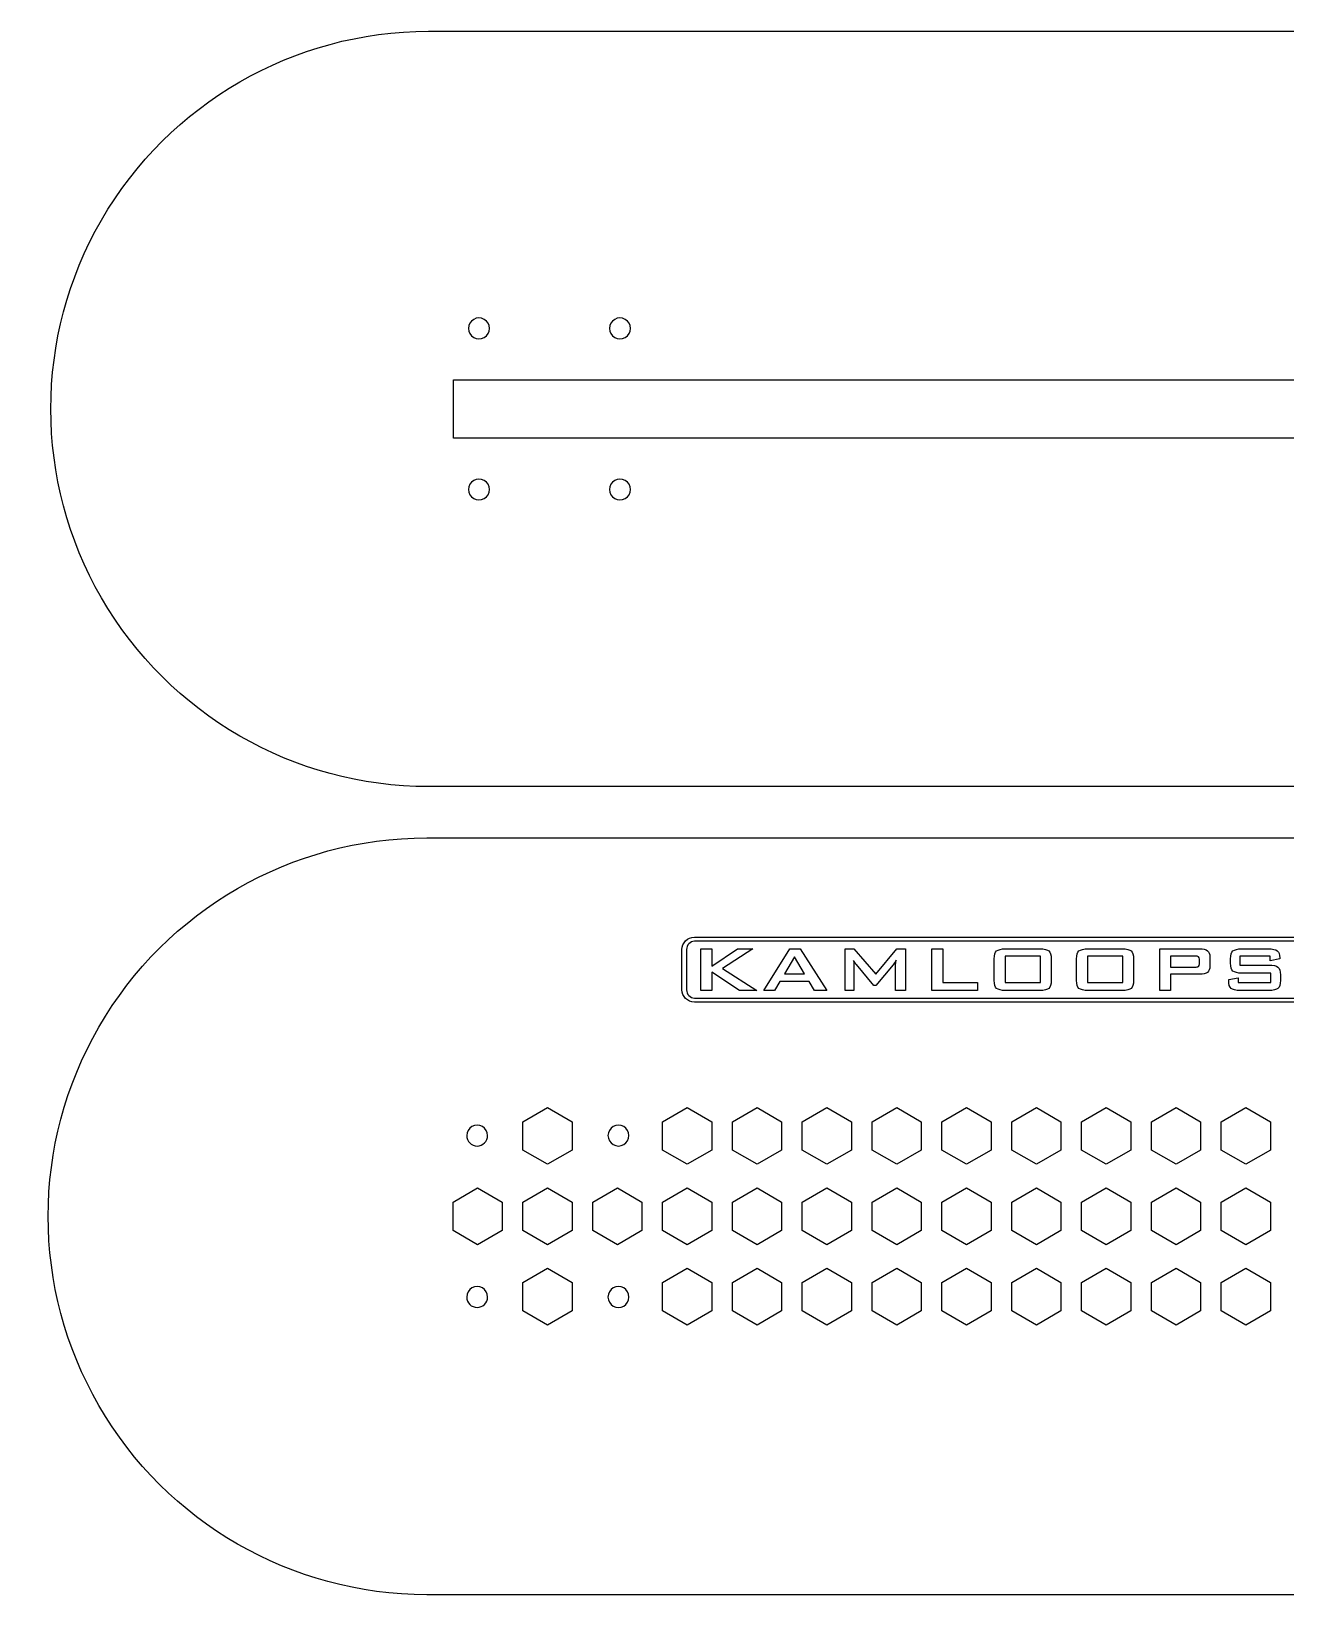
# Model space of a CAD drawing. Extents: x 4 to 542, y 5 to 160.
# Drawn here: x 3.7 to 128, y 5.3 to 160.3 of the extents above; entities that cross this region are included whole.
import ezdxf

# ---------------------------------------------------------------- set-up
doc = ezdxf.new("R2010")
doc.units = 0
doc.layers.get('0').update_dxf_attribs({"linetype": 'CONTINUOUS'})

msp = doc.modelspace()

# ---------------------------------------------------------------- linework, layer by layer
at = {"color": 5}
for p, q in [((43.03951, 160.275035), (232.66025, 160.275035)), ((49.064702, 130.833917), (49.064702, 130.833917)), ((63.036755, 130.833917), (63.036755, 130.833917)), ((45.495692, 119.949711), (45.495692, 125.750065)), ((45.495692, 125.750065), (230.20407, 125.750065)), ((230.20407, 119.949711), (45.495692, 119.949711)), ((49.064702, 114.865858), (49.064702, 114.865858)), ((63.036755, 114.865858), (63.036755, 114.865858)), ((42.84988, 80.349886), (232.84988, 80.349886)), ((48.885174, 50.849886), (48.885174, 50.849886)), ((62.885174, 50.849886), (62.885174, 50.849886)), ((48.885174, 34.849886), (48.885174, 34.849886)), ((62.885174, 34.849886), (62.885174, 34.849886)), ((232.84988, 5.349886), (42.84988, 5.349886))]:
    msp.add_line(p, q, dxfattribs=at)
at = {"color": 3}
for p, q in [((69.376423, 70.503628), (129.63325, 70.503628)), ((69.376423, 70.503628), (69.376423, 70.503628)), ((129.232646, 70.098409), (69.376423, 70.098409)), ((68.144151, 65.296206), (68.144151, 69.280876)), ((68.5942, 69.280869), (68.5942, 65.296206)), ((70.018334, 65.226209), (70.018334, 69.350854)), ((70.018334, 69.350854), (71.09373, 69.350854)), ((71.09373, 69.350854), (71.09373, 67.630144)), ((71.09373, 67.630144), (73.633566, 69.350854)), ((75.176423, 69.350854), (72.142493, 67.407726)), ((73.633566, 69.350854), (75.176423, 69.350854)), ((76.23912, 65.226209), (78.830749, 69.350854)), ((79.307069, 68.550445), (78.289348, 66.872337)), ((78.830749, 69.350854), (79.857325, 69.350854)), ((80.295193, 66.872337), (79.307069, 68.550445)), ((79.857325, 69.350854), (82.484451, 65.226209)), ((84.314892, 65.226209), (84.314892, 69.350854)), ((84.314892, 69.350854), (85.177276, 69.350854)), ((85.177276, 69.350854), (87.335482, 66.857684)), ((87.335482, 66.857684), (89.446352, 69.350854)), ((89.446352, 69.350854), (90.299875, 69.350854)), ((90.299875, 69.350854), (90.299875, 65.226209)), ((92.90692, 65.226209), (92.90692, 69.350854)), ((92.90692, 69.350854), (93.973432, 69.350854)), ((93.973432, 69.350854), (93.973432, 66.002652)), ((99.086288, 66.201092), (99.086288, 68.374642)), ((103.666012, 68.613021), (100.152822, 68.613021)), ((100.152822, 68.613021), (100.152822, 66.002652)), ((100.22235, 69.350854), (103.592055, 69.350854)), ((103.666012, 66.002652), (103.666012, 68.613021)), ((104.728086, 68.374642), (104.728086, 66.201092)), ((107.244874, 66.201092), (107.244874, 68.374642)), ((111.824586, 68.613021), (108.311402, 68.613021)), ((108.311402, 68.613021), (108.311402, 66.002652)), ((108.380925, 69.350854), (111.75063, 69.350854)), ((111.824586, 66.002652), (111.824586, 68.613021)), ((112.886659, 68.374642), (112.886659, 66.201092)), ((115.498152, 65.226209), (115.498152, 69.350854)), ((115.498152, 69.350854), (119.41663, 69.350854)), ((118.944763, 68.637012), (116.546924, 68.637012)), ((116.546924, 68.637012), (116.546924, 67.543576)), ((118.944763, 68.637012), (118.944763, 68.637012)), ((119.42551, 67.871198), (119.42551, 68.313379)), ((120.452114, 68.551758), (120.452114, 67.630144)), ((122.498506, 67.919157), (122.498506, 68.374642)), ((126.428843, 68.629017), (123.43042, 68.629017)), ((123.43042, 68.629017), (123.43042, 67.743347)), ((123.634577, 69.350854), (126.233567, 69.350854)), ((126.428843, 68.160224), (126.428843, 68.629017)), ((127.369624, 68.359977), (126.428843, 68.160224)), ((127.369624, 68.445231), (127.369624, 68.359977)), ((73.837719, 65.226209), (71.09373, 67.040152)), ((71.09373, 67.040152), (71.09373, 65.226209)), ((72.142493, 67.407726), (75.549195, 65.226209)), ((78.289348, 66.872337), (80.295193, 66.872337)), ((85.177247, 67.773986), (85.177247, 65.226209)), ((87.14909, 65.721651), (85.424306, 67.789957)), ((89.082467, 67.78198), (87.362105, 65.721651)), ((89.311752, 65.226209), (89.311752, 67.773986)), ((116.546924, 67.543576), (118.944763, 67.543576)), ((119.41663, 66.833717), (116.546924, 66.833717)), ((116.546924, 66.833717), (116.546924, 65.226209)), ((123.43042, 67.743347), (126.285356, 67.743347)), ((126.489479, 66.94292), (123.634577, 66.94292)), ((126.489479, 66.002652), (126.489479, 66.94292)), ((127.430267, 66.767135), (127.430267, 66.201092)), ((71.09373, 65.226209), (70.018334, 65.226209)), ((75.549195, 65.226209), (73.837719, 65.226209)), ((77.301225, 65.226209), (76.23912, 65.226209)), ((77.833741, 66.126514), (77.301225, 65.226209)), ((80.737469, 66.126514), (77.833741, 66.126514)), ((81.287746, 65.226209), (80.737469, 66.126514)), ((82.484451, 65.226209), (81.287746, 65.226209)), ((85.177247, 65.226209), (84.314892, 65.226209)), ((87.362105, 65.721651), (87.14909, 65.721651)), ((90.299875, 65.226209), (89.311752, 65.226209)), ((97.409699, 65.226209), (92.90692, 65.226209)), ((93.973432, 66.002652), (97.409699, 66.002652)), ((97.409699, 66.002652), (97.409699, 65.226209)), ((100.152822, 66.002652), (103.666012, 66.002652)), ((103.592055, 65.226209), (100.22235, 65.226209)), ((108.311402, 66.002652), (111.824586, 66.002652)), ((111.75063, 65.226209), (108.380925, 65.226209)), ((116.546924, 65.226209), (115.498152, 65.226209)), ((122.312125, 66.314302), (123.252906, 66.490118)), ((122.312125, 66.201092), (122.312125, 66.314302)), ((123.252906, 66.490118), (123.252906, 66.002652)), ((123.252906, 66.002652), (126.489479, 66.002652)), ((126.285356, 65.226209), (123.457062, 65.226209)), ((69.376423, 64.478666), (129.232646, 64.478666)), ((129.633216, 64.07346), (69.376423, 64.07346))]:
    msp.add_line(p, q, dxfattribs=at)
at = {"color": 1}
for p, q in [((52.381774, 52.225956), (54.82066, 53.634056)), ((54.82066, 53.634056), (57.259545, 52.225956)), ((66.219981, 52.225956), (68.658867, 53.634056)), ((68.658867, 53.634056), (71.097753, 52.225956)), ((73.139079, 52.225956), (75.577965, 53.634056)), ((75.577965, 53.634056), (78.01685, 52.225956)), ((80.058185, 52.225956), (82.49707, 53.634056)), ((82.49707, 53.634056), (84.935956, 52.225956)), ((86.977283, 52.225956), (89.416168, 53.634056)), ((89.416168, 53.634056), (91.855054, 52.225956)), ((93.896388, 52.225956), (96.335274, 53.634056)), ((96.335274, 53.634056), (98.774159, 52.225956)), ((100.81549, 52.225956), (103.25437, 53.634056)), ((103.25437, 53.634056), (105.69326, 52.225956)), ((107.73458, 52.225956), (110.17347, 53.634056)), ((110.17347, 53.634056), (112.61236, 52.225956)), ((114.6537, 52.225956), (117.09258, 53.634056)), ((117.09258, 53.634056), (119.53147, 52.225956)), ((121.57279, 52.225956), (124.01168, 53.634056)), ((124.01168, 53.634056), (126.45057, 52.225956)), ((52.381774, 49.409776), (52.381774, 52.225956)), ((57.259545, 52.225956), (57.259545, 49.409776)), ((66.219981, 49.409776), (66.219981, 52.225956)), ((71.097753, 52.225956), (71.097753, 49.409776)), ((73.139079, 49.409776), (73.139079, 52.225956)), ((78.01685, 52.225956), (78.01685, 49.409776)), ((80.058185, 49.409776), (80.058185, 52.225956)), ((84.935956, 52.225956), (84.935956, 49.409776)), ((86.977283, 49.409776), (86.977283, 52.225956)), ((91.855054, 52.225956), (91.855054, 49.409776)), ((93.896388, 49.409776), (93.896388, 52.225956)), ((98.774159, 52.225956), (98.774159, 49.409776)), ((100.81549, 49.409776), (100.81549, 52.225956)), ((105.69326, 52.225956), (105.69326, 49.409776)), ((107.73458, 49.409776), (107.73458, 52.225956)), ((112.61236, 52.225956), (112.61236, 49.409776)), ((114.6537, 49.409776), (114.6537, 52.225956)), ((119.53147, 52.225956), (119.53147, 49.409776)), ((121.57279, 49.409776), (121.57279, 52.225956)), ((126.45057, 52.225956), (126.45057, 49.409776)), ((54.82066, 48.001686), (52.381774, 49.409776)), ((57.259545, 49.409776), (54.82066, 48.001686)), ((68.658867, 48.001686), (66.219981, 49.409776)), ((71.097753, 49.409776), (68.658867, 48.001686)), ((75.577965, 48.001686), (73.139079, 49.409776)), ((78.01685, 49.409776), (75.577965, 48.001686)), ((82.49707, 48.001686), (80.058185, 49.409776)), ((84.935956, 49.409776), (82.49707, 48.001686)), ((89.416168, 48.001686), (86.977283, 49.409776)), ((91.855054, 49.409776), (89.416168, 48.001686)), ((96.335274, 48.001686), (93.896388, 49.409776)), ((98.774159, 49.409776), (96.335274, 48.001686)), ((103.25437, 48.001686), (100.81549, 49.409776)), ((105.69326, 49.409776), (103.25437, 48.001686)), ((110.17347, 48.001686), (107.73458, 49.409776)), ((112.61236, 49.409776), (110.17347, 48.001686)), ((117.09258, 48.001686), (114.6537, 49.409776)), ((119.53147, 49.409776), (117.09258, 48.001686)), ((124.01168, 48.001686), (121.57279, 49.409776)), ((126.45057, 49.409776), (124.01168, 48.001686)), ((45.462672, 44.257966), (47.901558, 45.666056)), ((47.901558, 45.666056), (50.340444, 44.257966)), ((52.381774, 44.257966), (54.82066, 45.666056)), ((54.82066, 45.666056), (57.259545, 44.257966)), ((59.300876, 44.257966), (61.739761, 45.666056)), ((61.739761, 45.666056), (64.178647, 44.257966)), ((66.219981, 44.257966), (68.658867, 45.666056)), ((68.658867, 45.666056), (71.097753, 44.257966)), ((73.139079, 44.257966), (75.577965, 45.666056)), ((75.577965, 45.666056), (78.01685, 44.257966)), ((80.058185, 44.257966), (82.49707, 45.666056)), ((82.49707, 45.666056), (84.935956, 44.257966)), ((86.977283, 44.257966), (89.416168, 45.666056)), ((89.416168, 45.666056), (91.855054, 44.257966)), ((93.896388, 44.257966), (96.335274, 45.666056)), ((96.335274, 45.666056), (98.774159, 44.257966)), ((100.81549, 44.257966), (103.25437, 45.666056)), ((103.25437, 45.666056), (105.69326, 44.257966)), ((107.73458, 44.257966), (110.17347, 45.666056)), ((110.17347, 45.666056), (112.61236, 44.257966)), ((114.6537, 44.257966), (117.09258, 45.666056)), ((117.09258, 45.666056), (119.53147, 44.257966)), ((121.57279, 44.257966), (124.01168, 45.666056)), ((124.01168, 45.666056), (126.45057, 44.257966)), ((45.462672, 41.441786), (45.462672, 44.257966)), ((50.340444, 44.257966), (50.340444, 41.441786)), ((52.381774, 41.441786), (52.381774, 44.257966)), ((57.259545, 44.257966), (57.259545, 41.441786)), ((59.300876, 41.441786), (59.300876, 44.257966)), ((64.178647, 44.257966), (64.178647, 41.441786)), ((66.219981, 41.441786), (66.219981, 44.257966)), ((71.097753, 44.257966), (71.097753, 41.441786)), ((73.139079, 41.441786), (73.139079, 44.257966)), ((78.01685, 44.257966), (78.01685, 41.441786)), ((80.058185, 41.441786), (80.058185, 44.257966)), ((84.935956, 44.257966), (84.935956, 41.441786)), ((86.977283, 41.441786), (86.977283, 44.257966)), ((91.855054, 44.257966), (91.855054, 41.441786)), ((93.896388, 41.441786), (93.896388, 44.257966)), ((98.774159, 44.257966), (98.774159, 41.441786)), ((100.81549, 41.441786), (100.81549, 44.257966)), ((105.69326, 44.257966), (105.69326, 41.441786)), ((107.73458, 41.441786), (107.73458, 44.257966)), ((112.61236, 44.257966), (112.61236, 41.441786)), ((114.6537, 41.441786), (114.6537, 44.257966)), ((119.53147, 44.257966), (119.53147, 41.441786)), ((121.57279, 41.441786), (121.57279, 44.257966)), ((126.45057, 44.257966), (126.45057, 41.441786)), ((47.901558, 40.033696), (45.462672, 41.441786)), ((50.340444, 41.441786), (47.901558, 40.033696)), ((54.82066, 40.033696), (52.381774, 41.441786)), ((57.259545, 41.441786), (54.82066, 40.033696)), ((61.739761, 40.033696), (59.300876, 41.441786)), ((64.178647, 41.441786), (61.739761, 40.033696)), ((68.658867, 40.033696), (66.219981, 41.441786)), ((71.097753, 41.441786), (68.658867, 40.033696)), ((75.577965, 40.033696), (73.139079, 41.441786)), ((78.01685, 41.441786), (75.577965, 40.033696)), ((82.49707, 40.033696), (80.058185, 41.441786)), ((84.935956, 41.441786), (82.49707, 40.033696)), ((89.416168, 40.033696), (86.977283, 41.441786)), ((91.855054, 41.441786), (89.416168, 40.033696)), ((96.335274, 40.033696), (93.896388, 41.441786)), ((98.774159, 41.441786), (96.335274, 40.033696)), ((103.25437, 40.033696), (100.81549, 41.441786)), ((105.69326, 41.441786), (103.25437, 40.033696)), ((110.17347, 40.033696), (107.73458, 41.441786)), ((112.61236, 41.441786), (110.17347, 40.033696)), ((117.09258, 40.033696), (114.6537, 41.441786)), ((119.53147, 41.441786), (117.09258, 40.033696)), ((124.01168, 40.033696), (121.57279, 41.441786)), ((126.45057, 41.441786), (124.01168, 40.033696)), ((52.381774, 36.289986), (54.82066, 37.698076)), ((54.82066, 37.698076), (57.259545, 36.289986)), ((66.219981, 36.289986), (68.658867, 37.698076)), ((68.658867, 37.698076), (71.097753, 36.289986)), ((73.139079, 36.289986), (75.577965, 37.698076)), ((75.577965, 37.698076), (78.01685, 36.289986)), ((80.058185, 36.289986), (82.49707, 37.698076)), ((82.49707, 37.698076), (84.935956, 36.289986)), ((86.977283, 36.289986), (89.416168, 37.698076)), ((89.416168, 37.698076), (91.855054, 36.289986)), ((93.896388, 36.289986), (96.335274, 37.698076)), ((96.335274, 37.698076), (98.774159, 36.289986)), ((100.81549, 36.289986), (103.25437, 37.698076)), ((103.25437, 37.698076), (105.69326, 36.289986)), ((107.73458, 36.289986), (110.17347, 37.698076)), ((110.17347, 37.698076), (112.61236, 36.289986)), ((114.6537, 36.289986), (117.09258, 37.698076)), ((117.09258, 37.698076), (119.53147, 36.289986)), ((121.57279, 36.289986), (124.01168, 37.698076)), ((124.01168, 37.698076), (126.45057, 36.289986)), ((52.381774, 33.473806), (52.381774, 36.289986)), ((57.259545, 36.289986), (57.259545, 33.473806)), ((66.219981, 33.473806), (66.219981, 36.289986)), ((71.097753, 36.289986), (71.097753, 33.473806)), ((73.139079, 33.473806), (73.139079, 36.289986)), ((78.01685, 36.289986), (78.01685, 33.473806)), ((80.058185, 33.473806), (80.058185, 36.289986)), ((84.935956, 36.289986), (84.935956, 33.473806)), ((86.977283, 33.473806), (86.977283, 36.289986)), ((91.855054, 36.289986), (91.855054, 33.473806)), ((93.896388, 33.473806), (93.896388, 36.289986)), ((98.774159, 36.289986), (98.774159, 33.473806)), ((100.81549, 33.473806), (100.81549, 36.289986)), ((105.69326, 36.289986), (105.69326, 33.473806)), ((107.73458, 33.473806), (107.73458, 36.289986)), ((112.61236, 36.289986), (112.61236, 33.473806)), ((114.6537, 33.473806), (114.6537, 36.289986)), ((119.53147, 36.289986), (119.53147, 33.473806)), ((121.57279, 33.473806), (121.57279, 36.289986)), ((126.45057, 36.289986), (126.45057, 33.473806)), ((54.82066, 32.065716), (52.381774, 33.473806)), ((57.259545, 33.473806), (54.82066, 32.065716)), ((68.658867, 32.065716), (66.219981, 33.473806)), ((71.097753, 33.473806), (68.658867, 32.065716)), ((75.577965, 32.065716), (73.139079, 33.473806)), ((78.01685, 33.473806), (75.577965, 32.065716)), ((82.49707, 32.065716), (80.058185, 33.473806)), ((84.935956, 33.473806), (82.49707, 32.065716)), ((89.416168, 32.065716), (86.977283, 33.473806)), ((91.855054, 33.473806), (89.416168, 32.065716)), ((96.335274, 32.065716), (93.896388, 33.473806)), ((98.774159, 33.473806), (96.335274, 32.065716)), ((103.25437, 32.065716), (100.81549, 33.473806)), ((105.69326, 33.473806), (103.25437, 32.065716)), ((110.17347, 32.065716), (107.73458, 33.473806)), ((112.61236, 33.473806), (110.17347, 32.065716)), ((117.09258, 32.065716), (114.6537, 33.473806)), ((119.53147, 33.473806), (117.09258, 32.065716)), ((124.01168, 32.065716), (121.57279, 33.473806)), ((126.45057, 33.473806), (124.01168, 32.065716))]:
    msp.add_line(p, q, dxfattribs=at)
at = {"color": 5}
for points in [[(10.628383, 141.562462), (17.313741, 153.141842), (29.668793, 160.275035), (43.03951, 160.275035)], [(10.628383, 104.137316), (3.943024, 115.716696), (3.943024, 129.983081), (10.628383, 141.562462)], [(47.511944, 131.730403), (47.191661, 131.545487), (46.994358, 131.203749), (46.994358, 130.833917)], [(48.547116, 131.730403), (48.226833, 131.915319), (47.832227, 131.915319), (47.511944, 131.730403)], [(49.064702, 130.833917), (49.064702, 131.203749), (48.867399, 131.545487), (48.547116, 131.730403)], [(61.483997, 131.730403), (61.163714, 131.545487), (60.966411, 131.203749), (60.966411, 130.833917)], [(62.519169, 131.730403), (62.198886, 131.915319), (61.80428, 131.915319), (61.483997, 131.730403)], [(63.036755, 130.833917), (63.036755, 131.203749), (62.839452, 131.545487), (62.519169, 131.730403)], [(46.994358, 130.833917), (46.994358, 130.464086), (47.191661, 130.122348), (47.511944, 129.937432)], [(48.547116, 129.937432), (48.867399, 130.122348), (49.064702, 130.464086), (49.064702, 130.833917)], [(60.966411, 130.833917), (60.966411, 130.464086), (61.163714, 130.122348), (61.483997, 129.937432)], [(62.519169, 129.937432), (62.839452, 130.122348), (63.036755, 130.464086), (63.036755, 130.833917)], [(47.511944, 129.937432), (47.832227, 129.752516), (48.226833, 129.752516), (48.547116, 129.937432)], [(61.483997, 129.937432), (61.80428, 129.752516), (62.198886, 129.752516), (62.519169, 129.937432)], [(47.511944, 115.762344), (47.191661, 115.577428), (46.994358, 115.23569), (46.994358, 114.865858)], [(46.994358, 114.865858), (46.994358, 114.496027), (47.191661, 114.154289), (47.511944, 113.969373)], [(48.547116, 115.762344), (48.226833, 115.94726), (47.832227, 115.94726), (47.511944, 115.762344)], [(49.064702, 114.865858), (49.064702, 115.23569), (48.867399, 115.577428), (48.547116, 115.762344)], [(48.547116, 113.969373), (48.867399, 114.154289), (49.064702, 114.496027), (49.064702, 114.865858)], [(61.483997, 115.762344), (61.163714, 115.577428), (60.966411, 115.23569), (60.966411, 114.865858)], [(60.966411, 114.865858), (60.966411, 114.496027), (61.163714, 114.154289), (61.483997, 113.969373)], [(62.519169, 115.762344), (62.198886, 115.94726), (61.80428, 115.94726), (61.483997, 115.762344)], [(63.036755, 114.865858), (63.036755, 115.23569), (62.839452, 115.577428), (62.519169, 115.762344)], [(62.519169, 113.969373), (62.839452, 114.154289), (63.036755, 114.496027), (63.036755, 114.865858)], [(47.511944, 113.969373), (47.832227, 113.784457), (48.226833, 113.784457), (48.547116, 113.969373)], [(61.483997, 113.969373), (61.80428, 113.784457), (62.198886, 113.784457), (62.519169, 113.969373)], [(43.03951, 85.424743), (29.668793, 85.424743), (17.313741, 92.557935), (10.628383, 104.137316)], [(232.66025, 85.424743), (232.66025, 85.424743), (43.03951, 85.424742), (43.03951, 85.424743)], [(10.373927, 61.599886), (17.072657, 73.202427), (29.45242, 80.349886), (42.84988, 80.349886)], [(10.373927, 24.099886), (3.675198, 35.702427), (3.675198, 49.997346), (10.373927, 61.599886)], [(47.332233, 51.746477), (47.011912, 51.56154), (46.814586, 51.219761), (46.814586, 50.849886)], [(48.367527, 51.746477), (48.047206, 51.931415), (47.652554, 51.931415), (47.332233, 51.746477)], [(48.885174, 50.849886), (48.885174, 51.219761), (48.687848, 51.56154), (48.367527, 51.746477)], [(61.332233, 51.746477), (61.011912, 51.56154), (60.814586, 51.219761), (60.814586, 50.849886)], [(62.367527, 51.746477), (62.047206, 51.931415), (61.652554, 51.931415), (61.332233, 51.746477)], [(62.885174, 50.849886), (62.885174, 51.219761), (62.687848, 51.56154), (62.367527, 51.746477)], [(46.814586, 50.849886), (46.814586, 50.278109), (47.278103, 49.814592), (47.84988, 49.814592)], [(47.84988, 49.814592), (48.421657, 49.814592), (48.885174, 50.278109), (48.885174, 50.849886)], [(60.814586, 50.849886), (60.814586, 50.480011), (61.011912, 50.138233), (61.332233, 49.953295)], [(61.332233, 49.953295), (61.652554, 49.768358), (62.047206, 49.768358), (62.367527, 49.953295)], [(62.367527, 49.953295), (62.687848, 50.138233), (62.885174, 50.480011), (62.885174, 50.849886)], [(47.332233, 35.746477), (47.011912, 35.56154), (46.814586, 35.219761), (46.814586, 34.849886)], [(48.367527, 35.746477), (48.047206, 35.931415), (47.652554, 35.931415), (47.332233, 35.746477)], [(48.885174, 34.849886), (48.885174, 35.219761), (48.687848, 35.56154), (48.367527, 35.746477)], [(61.332233, 35.746477), (61.011912, 35.56154), (60.814586, 35.219761), (60.814586, 34.849886)], [(62.367527, 35.746477), (62.047206, 35.931415), (61.652554, 35.931415), (61.332233, 35.746477)], [(62.885174, 34.849886), (62.885174, 35.219761), (62.687848, 35.56154), (62.367527, 35.746477)], [(46.814586, 34.849886), (46.814586, 34.278109), (47.278103, 33.814592), (47.84988, 33.814592)], [(47.84988, 33.814592), (48.421657, 33.814592), (48.885174, 34.278109), (48.885174, 34.849886)], [(60.814586, 34.849886), (60.814586, 34.480011), (61.011912, 34.138233), (61.332233, 33.953295)], [(62.367527, 33.953295), (62.687848, 34.138233), (62.885174, 34.480011), (62.885174, 34.849886)], [(61.332233, 33.953295), (61.652554, 33.768358), (62.047206, 33.768358), (62.367527, 33.953295)], [(42.84988, 5.349886), (29.45242, 5.349886), (17.072657, 12.497346), (10.373927, 24.099886)]]:
    msp.add_open_spline(points, degree=3, dxfattribs=at)
at = {"color": 3}
for points in [[(68.144151, 69.280876), (68.144151, 69.953385), (68.69868, 70.503628), (69.376423, 70.503628)], [(69.376423, 70.098409), (68.946197, 70.098409), (68.5942, 69.730516), (68.5942, 69.280869)], [(85.261592, 68.01105), (85.217235, 68.07897), (85.180242, 68.146897), (85.150652, 68.210815)], [(85.150652, 68.210815), (85.159533, 68.125579), (85.166925, 68.047008), (85.171358, 67.97775)], [(89.350206, 68.214822), (89.292508, 68.108271), (89.242227, 68.020365), (89.199329, 67.95244)], [(89.322102, 67.961779), (89.329466, 68.037675), (89.339843, 68.121597), (89.350206, 68.214822)], [(99.086288, 68.374642), (99.086288, 68.75021), (99.1647, 69.005917), (99.320005, 69.144419)], [(99.320005, 69.144419), (99.47682, 69.281597), (99.777104, 69.350854), (100.22235, 69.350854)], [(103.592055, 69.350854), (104.037304, 69.350854), (104.337577, 69.281597), (104.494365, 69.144419)], [(104.494365, 69.144419), (104.649702, 69.005917), (104.728086, 68.75021), (104.728086, 68.374642)], [(107.244874, 68.374642), (107.244874, 68.75021), (107.323285, 69.005917), (107.478595, 69.144419)], [(107.478595, 69.144419), (107.63541, 69.281597), (107.935683, 69.350854), (108.380925, 69.350854)], [(111.75063, 69.350854), (112.195874, 69.350854), (112.496149, 69.281597), (112.652943, 69.144419)], [(112.652943, 69.144419), (112.808282, 69.005917), (112.886659, 68.75021), (112.886659, 68.374642)], [(119.323442, 68.565086), (119.255354, 68.613043), (119.129669, 68.637012), (118.944763, 68.637012)], [(119.42551, 68.313379), (119.42551, 68.433229), (119.391463, 68.517145), (119.323442, 68.565086)], [(119.41663, 69.350854), (119.780532, 69.350854), (120.043835, 69.288256), (120.208028, 69.161748)], [(120.208028, 69.161748), (120.370732, 69.035217), (120.452114, 68.831452), (120.452114, 68.551758)], [(122.498506, 68.374642), (122.498506, 68.75021), (122.576924, 69.005917), (122.732216, 69.144419)], [(122.732216, 69.144419), (122.889031, 69.281597), (123.189326, 69.350854), (123.634577, 69.350854)], [(126.233567, 69.350854), (126.664042, 69.350854), (126.961345, 69.284269), (127.124082, 69.152415)], [(127.124082, 69.152415), (127.288269, 69.019245), (127.369624, 68.783504), (127.369624, 68.445231)], [(85.171358, 67.97775), (85.175826, 67.907174), (85.177247, 67.839254), (85.177247, 67.773986)], [(85.424306, 67.789957), (85.360706, 67.868548), (85.305982, 67.941793), (85.261592, 68.01105)], [(89.199329, 67.95244), (89.156421, 67.883188), (89.116487, 67.825921), (89.082467, 67.78198)], [(89.311752, 67.773986), (89.311752, 67.823236), (89.314663, 67.885863), (89.322102, 67.961779)], [(118.944763, 67.543576), (119.129669, 67.543576), (119.255401, 67.567498), (119.323442, 67.615497)], [(119.323442, 67.615497), (119.391537, 67.663455), (119.42551, 67.74868), (119.42551, 67.871198)], [(120.208028, 67.022842), (120.043835, 66.896317), (119.780532, 66.833717), (119.41663, 66.833717)], [(120.452114, 67.630144), (120.452114, 67.351795), (120.370732, 67.149355), (120.208028, 67.022842)], [(122.732216, 67.149355), (122.576924, 67.287876), (122.498506, 67.543576), (122.498506, 67.919157)], [(123.634577, 66.94292), (123.189326, 66.94292), (122.889031, 67.012177), (122.732216, 67.149355)], [(126.285356, 67.743347), (126.733572, 67.743347), (127.036791, 67.67409), (127.193606, 67.536913)], [(127.193606, 67.536913), (127.35189, 67.398411), (127.430267, 67.142704), (127.430267, 66.767135)], [(69.376423, 64.07346), (68.69868, 64.07346), (68.144151, 64.623683), (68.144151, 65.296206)], [(68.5942, 65.296206), (68.5942, 64.846556), (68.946197, 64.478666), (69.376423, 64.478666)], [(99.320005, 65.431313), (99.1647, 65.567165), (99.086288, 65.824193), (99.086288, 66.201092)], [(100.22235, 65.226209), (99.777104, 65.226209), (99.47682, 65.294121), (99.320005, 65.431313)], [(104.494365, 65.431313), (104.337577, 65.294121), (104.037304, 65.226209), (103.592055, 65.226209)], [(104.728086, 66.201092), (104.728086, 65.824193), (104.649702, 65.567165), (104.494365, 65.431313)], [(107.478595, 65.431313), (107.323285, 65.567165), (107.244874, 65.824193), (107.244874, 66.201092)], [(108.380925, 65.226209), (107.935683, 65.226209), (107.63541, 65.294121), (107.478595, 65.431313)], [(112.652943, 65.431313), (112.496149, 65.294121), (112.195874, 65.226209), (111.75063, 65.226209)], [(112.886659, 66.201092), (112.886659, 65.824193), (112.808282, 65.567165), (112.652943, 65.431313)], [(122.548819, 65.432654), (122.390529, 65.571145), (122.312125, 65.82686), (122.312125, 66.201092)], [(123.457062, 65.226209), (123.008853, 65.226209), (122.7056, 65.295462), (122.548819, 65.432654)], [(127.193606, 65.432654), (127.036791, 65.295462), (126.733572, 65.226209), (126.285356, 65.226209)], [(127.430267, 66.201092), (127.430267, 65.82686), (127.35189, 65.571145), (127.193606, 65.432654)]]:
    msp.add_open_spline(points, degree=3, dxfattribs=at)

doc.saveas('drawing.dxf')
